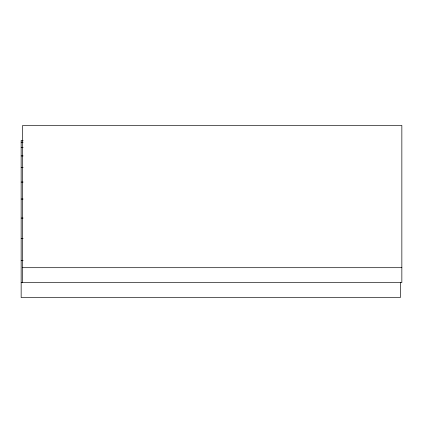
<?xml version="1.0" encoding="UTF-8"?>
<svg xmlns="http://www.w3.org/2000/svg" width="423" height="423" viewBox="0 0 423 423"><rect width="100%" height="100%" fill="white"/><g stroke="black" fill="none" stroke-linecap="round" stroke-linejoin="round"><path stroke-width="0.63" d="M23.133 140.42L21.15 140.42L21.15 297.554L400.359 297.554L400.359 282.622M21.15 142.17L23.133 142.17M21.15 147.384L23.133 147.384M21.15 155.923L23.133 155.923M21.15 167.582L23.133 167.582M21.15 182.07L23.133 182.07M21.15 199.037L23.133 199.037M21.15 218.067L23.133 218.067M21.15 238.683L23.133 238.683M21.15 260.378L23.133 260.378M22.641 267.696L401.85 267.696M21.15 282.622L401.85 282.622L401.85 125.446L22.641 125.446L22.641 282.622"/></g></svg>
